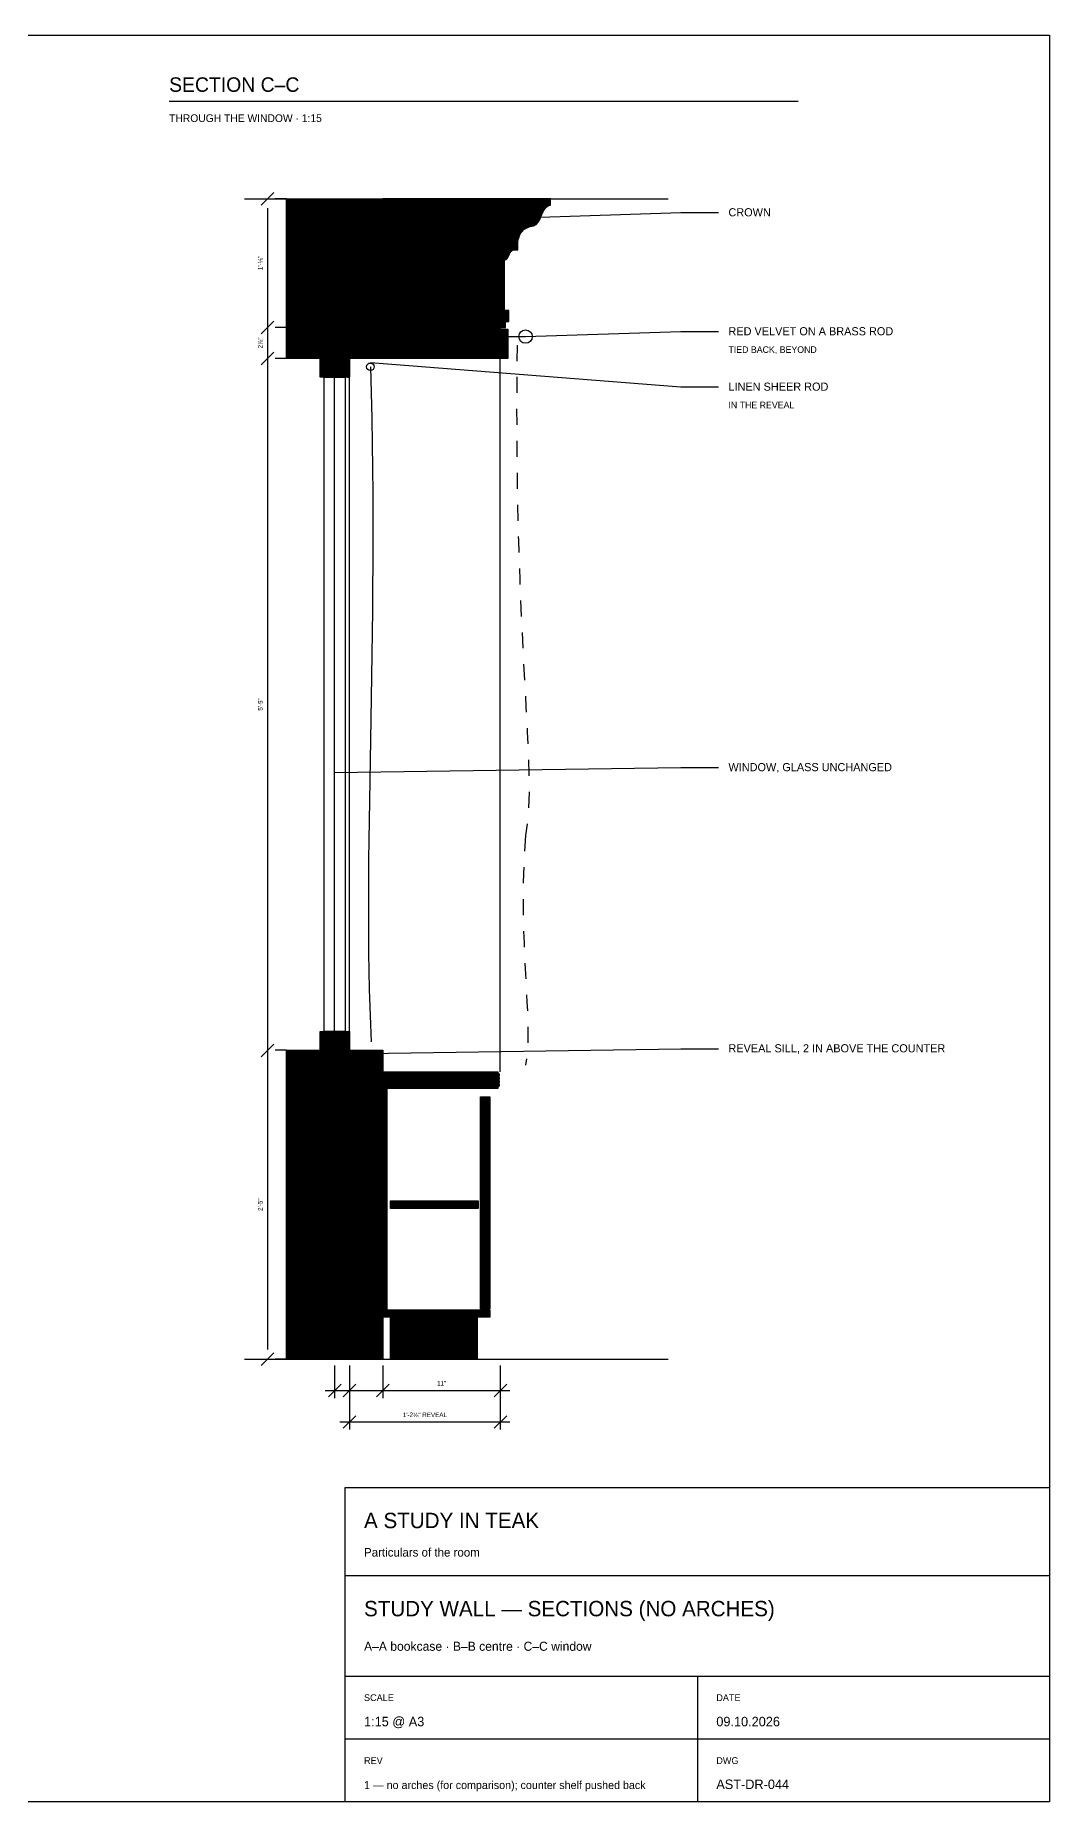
# Model space of a CAD drawing. Header units: inches. Extents: x 0.3 to 16.2, y 0.3 to 11.4.
# Drawn here: x 9.87 to 16.22, y 0.31 to 11.38 of the extents above; entities that cross this region are included whole.
import ezdxf
from ezdxf.enums import TextEntityAlignment as Align

# ---------------------------------------------------------------- set-up
doc = ezdxf.new("R2010")
doc.units = ezdxf.units.IN
doc.header["$LTSCALE"] = 0.009843
doc.header["$MEASUREMENT"] = 0
doc.linetypes.add('DASHED', pattern=[0.6, 0.5, -0.1])
for name, color, linetype in [('GEOMETRY', 7, 'Continuous'), ('HATCH', 8, 'Continuous'), ('TEXT', 7, 'Continuous')]:
    doc.layers.add(name, color=color, linetype=linetype)

msp = doc.modelspace()

# ---------------------------------------------------------------- hatches: boundary and pattern name
at = {"layer": 'HATCH'}
h = msp.add_hatch(dxfattribs=at)
h.set_pattern_fill('ANSI31', scale=0.015748031)
h.paths.add_polyline_path([(11.444, 10.354), (12.047, 10.354), (12.047, 9.354), (11.444, 9.354), (11.444, 10.354)])
h = msp.add_hatch(dxfattribs=at)
h.set_pattern_fill('ANSI31', scale=0.015748031)
h.paths.add_polyline_path([(12.782, 9.549), (12.814, 9.549), (12.814, 9.585), (12.835, 9.585), (12.835, 9.654), (12.808, 9.654), (12.808, 9.969), (12.825, 9.981), (12.835, 9.999), (12.844, 10.019), (12.861, 10.034), (12.892, 10.034), (12.892, 10.092), (12.907, 10.135), (12.932, 10.163), (12.963, 10.179), (12.992, 10.184), (13.019, 10.207), (13.037, 10.245), (13.056, 10.286), (13.087, 10.315), (13.097, 10.315), (13.097, 10.354), (12.047, 10.354), (12.047, 9.549), (12.782, 9.549)])
h = msp.add_hatch(dxfattribs=at)
h.set_pattern_fill('ANSI31', scale=0.015748031)
h.paths.add_polyline_path([(12.047, 9.549), (12.782, 9.549), (12.782, 9.402), (12.047, 9.402), (12.047, 9.549)])
h = msp.add_hatch(dxfattribs=at)
h.set_pattern_fill('ANSI31', scale=0.015748031)
h.paths.add_polyline_path([(12.782, 9.538), (12.829, 9.538), (12.829, 9.354), (12.782, 9.354), (12.782, 9.538)])
h = msp.add_hatch(dxfattribs=at)
h.set_pattern_fill('ANSI31', scale=0.015748031)
h.paths.add_polyline_path([(11.654, 9.354), (11.837, 9.354), (11.837, 9.236), (11.654, 9.236), (11.654, 9.354)])
h = msp.add_hatch(dxfattribs=at)
h.set_pattern_fill('ANSI31', scale=0.015748031)
h.paths.add_polyline_path([(11.837, 9.402), (12.782, 9.402), (12.782, 9.354), (11.837, 9.354), (11.837, 9.402)])
h = msp.add_hatch(dxfattribs=at)
h.set_pattern_fill('ANSI31', scale=0.01574803)
h.paths.add_polyline_path([(11.654, 5.139), (11.837, 5.139), (11.837, 5.021), (11.654, 5.021), (11.654, 5.139)])
h = msp.add_hatch(dxfattribs=at)
h.set_pattern_fill('ANSI31', scale=0.01574803)
h.paths.add_polyline_path([(11.444, 5.021), (12.047, 5.021), (12.047, 3.087), (11.444, 3.087), (11.444, 5.021)])
h = msp.add_hatch(dxfattribs=at)
h.set_pattern_fill('ANSI31', scale=0.01574803)
h.paths.add_polyline_path([(11.837, 5.021), (12.047, 5.021), (12.047, 4.979), (11.837, 4.979), (11.837, 5.021)])
h = msp.add_hatch(dxfattribs=at)
h.set_pattern_fill('ANSI31', scale=0.01574803)
h.paths.add_polyline_path([(12.047, 4.887), (12.766, 4.887), (12.766, 4.782), (12.047, 4.782), (12.047, 4.887)])
h = msp.add_hatch(dxfattribs=at)
h.set_pattern_fill('ANSI31', scale=0.01574803)
h.paths.add_polyline_path([(12.047, 4.782), (12.071, 4.782), (12.071, 3.396), (12.047, 3.396), (12.047, 4.782)])
h = msp.add_hatch(dxfattribs=at)
h.set_pattern_fill('ANSI31', scale=0.01574803)
h.paths.add_polyline_path([(12.659, 4.73), (12.717, 4.73), (12.717, 3.402), (12.659, 3.402), (12.659, 4.73)])
h = msp.add_hatch(dxfattribs=at)
h.set_pattern_fill('ANSI31', scale=0.01574803)
h.paths.add_polyline_path([(12.094, 4.079), (12.643, 4.079), (12.643, 4.031), (12.094, 4.031), (12.094, 4.079)])
h = msp.add_hatch(dxfattribs=at)
h.set_pattern_fill('ANSI31', scale=0.01574803)
h.paths.add_polyline_path([(12.047, 3.396), (12.717, 3.396), (12.717, 3.349), (12.047, 3.349), (12.047, 3.396)])
h = msp.add_hatch(dxfattribs=at)
h.set_pattern_fill('ANSI31', scale=0.01574803)
h.paths.add_polyline_path([(12.094, 3.349), (12.638, 3.349), (12.638, 3.087), (12.094, 3.087), (12.094, 3.349)])

# ---------------------------------------------------------------- linework, layer by layer
at = {"layer": 'GEOMETRY'}
for p, q in [((10.709, 10.965), (14.646, 10.965)), ((11.181, 10.354), (13.832, 10.354)), ((11.286, 10.315), (11.365, 10.394)), ((11.326, 3.146), (11.326, 10.295)), ((11.444, 10.354), (11.373, 10.354)), ((12.861, 10.045), (12.892, 10.045)), ((11.286, 9.509), (11.365, 9.588)), ((11.444, 9.548), (11.373, 9.548)), ((12.829, 9.491), (12.94, 9.491)), ((11.286, 9.315), (11.365, 9.394)), ((11.444, 9.354), (11.373, 9.354)), ((11.837, 5.021), (11.837, 9.354)), ((12.782, 4.887), (12.782, 9.354)), ((11.745, 5.139), (11.745, 9.236)), ((11.286, 4.981), (11.365, 5.06)), ((11.444, 5.021), (11.373, 5.021)), ((11.286, 3.047), (11.365, 3.126)), ((11.181, 3.087), (13.832, 3.087)), ((11.444, 3.087), (11.373, 3.087)), ((11.745, 3.047), (11.745, 2.843)), ((11.837, 3.047), (11.837, 2.843)), ((11.837, 3.047), (11.837, 2.646)), ((12.047, 3.047), (12.047, 2.843)), ((12.782, 3.047), (12.782, 2.843)), ((12.782, 3.047), (12.782, 2.646)), ((11.686, 2.89), (12.841, 2.89)), ((11.706, 2.85), (11.785, 2.929)), ((11.798, 2.85), (11.877, 2.929)), ((12.008, 2.85), (12.087, 2.929)), ((12.743, 2.85), (12.822, 2.929)), ((11.778, 2.693), (12.841, 2.693)), ((11.798, 2.654), (11.877, 2.732)), ((12.743, 2.654), (12.822, 2.732)), ((11.811, 1.732), (16.22, 1.732)), ((11.811, 1.102), (16.22, 1.102)), ((14.016, 1.102), (14.016, 0.315)), ((11.811, 0.709), (16.22, 0.709))]:
    msp.add_line(p, q, dxfattribs=at)
for points in [[(0.315, 11.378), (16.22, 11.378), (16.22, 0.315), (0.315, 0.315), (0.315, 11.378)], [(11.444, 10.354), (12.047, 10.354), (12.047, 9.354), (11.444, 9.354), (11.444, 10.354)], [(13.087, 10.315), (13.097, 10.315), (13.097, 10.354), (12.047, 10.354), (12.047, 9.549), (12.782, 9.549)], [(13.087, 10.315), (13.097, 10.315), (13.097, 10.354), (12.047, 10.354), (12.047, 9.549), (12.782, 9.549)], [(12.966, 10.236), (13.911, 10.268), (14.147, 10.268)], [(12.861, 10.034), (12.892, 10.034), (12.892, 10.092)], [(12.861, 10.034), (12.892, 10.034), (12.892, 10.092)], [(12.782, 9.549), (12.814, 9.549), (12.814, 9.585), (12.835, 9.585), (12.835, 9.654), (12.808, 9.654), (12.808, 9.969)], [(12.782, 9.549), (12.814, 9.549), (12.814, 9.585), (12.835, 9.585), (12.835, 9.654), (12.808, 9.654), (12.808, 9.969)], [(12.047, 9.549), (12.782, 9.549), (12.782, 9.402), (12.047, 9.402), (12.047, 9.549)], [(12.782, 9.538), (12.829, 9.538), (12.829, 9.354), (12.782, 9.354), (12.782, 9.538)], [(12.94, 9.491), (13.911, 9.522), (14.147, 9.522)], [(11.654, 9.354), (11.837, 9.354), (11.837, 9.236), (11.654, 9.236), (11.654, 9.354)], [(11.837, 9.402), (12.782, 9.402), (12.782, 9.354), (11.837, 9.354), (11.837, 9.402)], [(11.969, 9.328), (13.911, 9.176), (14.147, 9.176)], [(11.68, 9.236), (11.811, 9.236), (11.811, 5.139), (11.68, 5.139), (11.68, 9.236)], [(11.745, 6.761), (13.911, 6.793), (14.147, 6.793)], [(11.654, 5.139), (11.837, 5.139), (11.837, 5.021), (11.654, 5.021), (11.654, 5.139)], [(11.444, 5.021), (12.047, 5.021), (12.047, 3.087), (11.444, 3.087), (11.444, 5.021)], [(11.837, 5.021), (12.047, 5.021), (12.047, 4.979), (11.837, 4.979), (11.837, 5.021)], [(11.942, 5), (13.911, 5.031), (14.147, 5.031)], [(12.047, 4.887), (12.766, 4.887), (12.766, 4.782), (12.047, 4.782), (12.047, 4.887)], [(12.047, 4.782), (12.071, 4.782), (12.071, 3.396), (12.047, 3.396), (12.047, 4.782)], [(12.659, 4.73), (12.717, 4.73), (12.717, 3.402), (12.659, 3.402), (12.659, 4.73)], [(12.094, 4.079), (12.643, 4.079), (12.643, 4.031), (12.094, 4.031), (12.094, 4.079)], [(12.047, 3.396), (12.717, 3.396), (12.717, 3.349), (12.047, 3.349), (12.047, 3.396)], [(12.094, 3.349), (12.638, 3.349), (12.638, 3.087), (12.094, 3.087), (12.094, 3.349)], [(11.811, 2.283), (16.22, 2.283), (16.22, 0.315), (11.811, 0.315), (11.811, 2.283)]]:
    msp.add_lwpolyline(points, dxfattribs=at)
for centre, radius in [((12.94, 9.491), 0.042), ((11.969, 9.302), 0.0236)]:
    msp.add_circle(centre, radius, dxfattribs=at)
for points in [[(12.992, 10.184), (13.039, 10.199), (13.034, 10.289), (13.087, 10.315)], [(12.992, 10.184), (13.039, 10.199), (13.034, 10.289), (13.087, 10.315)], [(12.892, 10.092), (12.903, 10.16), (12.955, 10.184), (12.992, 10.184)], [(12.892, 10.092), (12.903, 10.16), (12.955, 10.184), (12.992, 10.184)], [(12.808, 9.969), (12.84, 9.979), (12.829, 10.018), (12.861, 10.034)], [(12.808, 9.969), (12.84, 9.979), (12.829, 10.018), (12.861, 10.034)], [(11.969, 9.302), (12.021, 7.549), (11.916, 6.236), (11.974, 5.073)]]:
    msp.add_open_spline(points, degree=3, dxfattribs=at)
at = {"layer": 'GEOMETRY', "linetype": 'DASHED'}
for points in [[(12.887, 9.438), (12.861, 7.549), (13.018, 6.761), (12.94, 6.367)], [(12.94, 6.367), (12.887, 5.711), (12.992, 5.186), (12.94, 4.927)]]:
    msp.add_open_spline(points, degree=3, dxfattribs=at)
at = {"layer": 'GEOMETRY'}
for points in [[(12.766, 4.856), (12.768, 4.856), (12.77, 4.856), (12.772, 4.857), (12.773, 4.858), (12.775, 4.859), (12.775, 4.861), (12.776, 4.862), (12.777, 4.864), (12.777, 4.866), (12.777, 4.868), (12.776, 4.87), (12.775, 4.871), (12.775, 4.873), (12.773, 4.874), (12.772, 4.875), (12.77, 4.876), (12.768, 4.877), (12.766, 4.877)], [(12.766, 4.835), (12.768, 4.835), (12.77, 4.835), (12.772, 4.836), (12.773, 4.837), (12.775, 4.838), (12.775, 4.84), (12.776, 4.841), (12.777, 4.843), (12.777, 4.845), (12.777, 4.847), (12.776, 4.849), (12.775, 4.85), (12.775, 4.852), (12.773, 4.853), (12.772, 4.854), (12.77, 4.855), (12.768, 4.856), (12.766, 4.856)], [(12.766, 4.814), (12.768, 4.814), (12.77, 4.814), (12.772, 4.815), (12.773, 4.816), (12.775, 4.817), (12.775, 4.819), (12.776, 4.82), (12.777, 4.822), (12.777, 4.824), (12.777, 4.826), (12.776, 4.828), (12.775, 4.829), (12.775, 4.831), (12.773, 4.832), (12.772, 4.833), (12.77, 4.834), (12.768, 4.835), (12.766, 4.835)], [(12.766, 4.793), (12.768, 4.793), (12.77, 4.793), (12.772, 4.794), (12.773, 4.795), (12.775, 4.796), (12.775, 4.798), (12.776, 4.799), (12.777, 4.801), (12.777, 4.803), (12.777, 4.805), (12.776, 4.807), (12.775, 4.808), (12.775, 4.81), (12.773, 4.811), (12.772, 4.812), (12.77, 4.813), (12.768, 4.814), (12.766, 4.814)]]:
    msp.add_open_spline(points, degree=3, knots=[0, 0, 0, 0, 1, 1, 1, 2, 2, 2, 3, 3, 3, 4, 4, 4, 5, 5, 5, 6, 6, 6, 6], dxfattribs=at)

# ---------------------------------------------------------------- texts
at = {"layer": 'TEXT'}
for s, height, p in [('SECTION C–C', 0.09071, (10.709, 11.024)), ('THROUGH THE WINDOW · 1:15', 0.04819, (10.709, 10.835)), ('CROWN', 0.051, (14.21, 10.244)), ('RED VELVET ON A BRASS ROD', 0.05102, (14.21, 9.499)), ('TIED BACK, BEYOND', 0.0411, (14.21, 9.389)), ('LINEN SHEER ROD', 0.05102, (14.21, 9.152)), ('IN THE REVEAL', 0.0411, (14.21, 9.042)), ('WINDOW, GLASS UNCHANGED', 0.05102, (14.21, 6.769)), ('REVEAL SILL, 2 IN ABOVE THE COUNTER', 0.05102, (14.21, 5.008)), ('A STUDY IN TEAK', 0.09638, (11.929, 2.028)), ('Particulars of the room', 0.05386, (11.929, 1.85)), ('STUDY WALL — SECTIONS (NO ARCHES)', 0.09638, (11.929, 1.476)), ('A–A bookcase · B–B centre · C–C window', 0.05669, (11.929, 1.26)), ('SCALE', 0.0425, (11.929, 0.945)), ('DATE', 0.0425, (14.134, 0.945)), ('1:15 @ A3', 0.0595, (11.929, 0.787)), ('09.10.2026', 0.0595, (14.134, 0.787)), ('REV', 0.0425, (11.929, 0.551)), ('DWG', 0.0425, (14.134, 0.551)), ('1 — no arches (for comparison); counter shelf pushed back', 0.05013, (11.929, 0.394)), ('AST-DR-044', 0.0595, (14.134, 0.394))]:
    msp.add_text(s, height=height, dxfattribs=at).set_placement(p)
for s, p in [('1\'-⅛"', (11.294, 9.952)), ('2⅞"', (11.294, 9.451)), ('5\'-5"', (11.294, 7.187)), ('2\'-5"', (11.294, 4.054))]:
    msp.add_text(s, height=0.0283, rotation=90, dxfattribs=at).set_placement(p, align=Align.CENTER)
for s, height, p in [('11"', 0.0283, (12.415, 2.921)), ('1\'-2⅛" REVEAL', 0.02835, (12.31, 2.724))]:
    msp.add_text(s, height=height, dxfattribs=at).set_placement(p, align=Align.CENTER)

doc.saveas('drawing.dxf')
